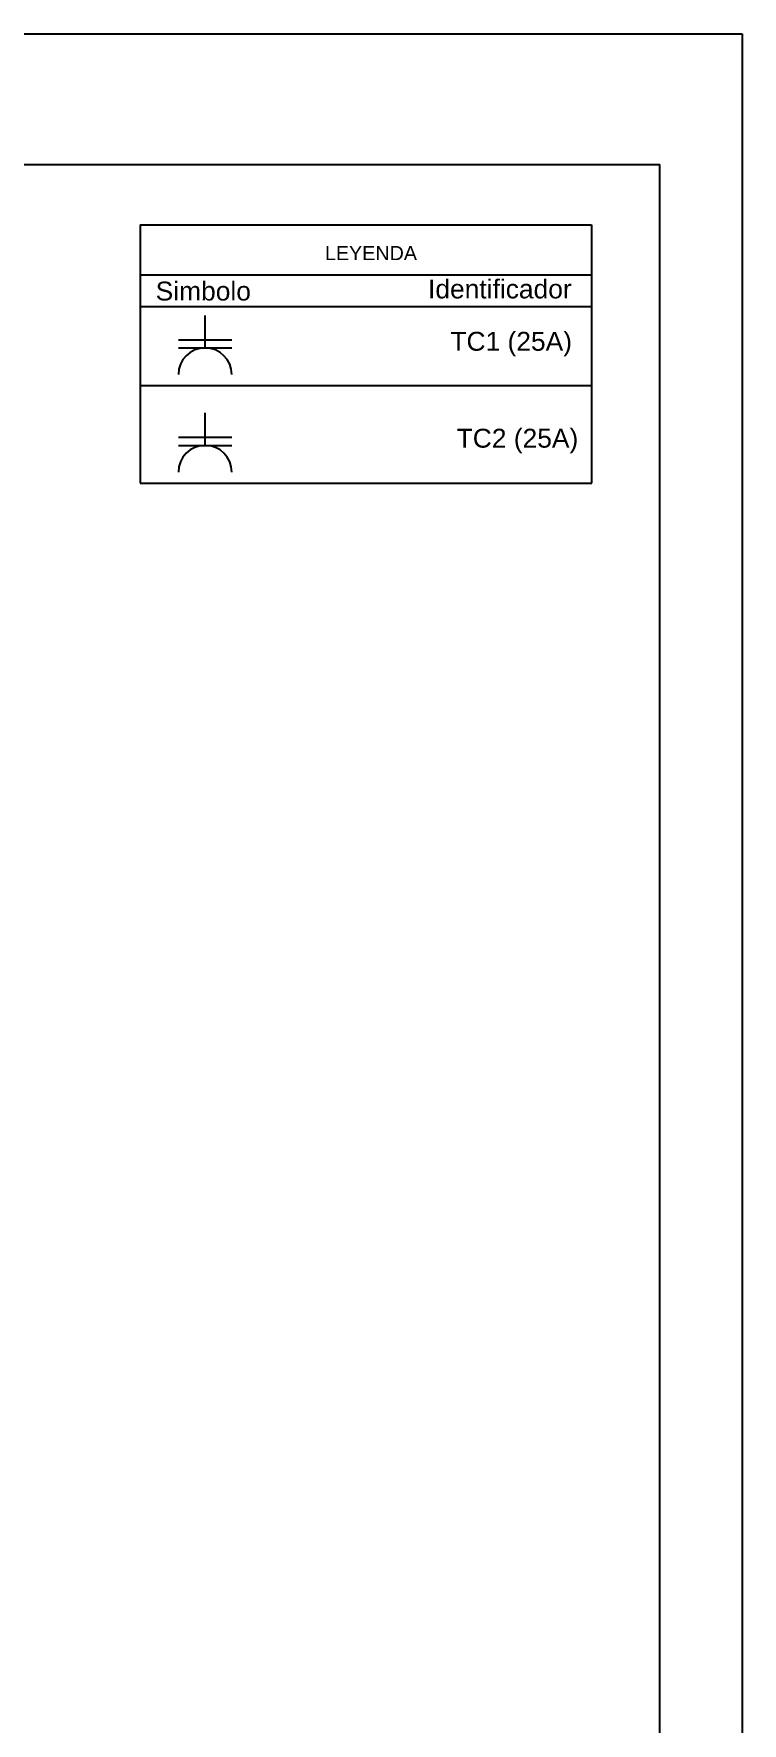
# Model space of a CAD drawing. Header units: millimetres. Extents: x 2377 to 4712, y -254 to 3188.
# Drawn here: x 3668.3 to 3749.8, y 1050.8 to 1244.8 of the extents above; entities that cross this region are included whole.
import ezdxf

# ---------------------------------------------------------------- set-up
doc = ezdxf.new("R2010")
doc.units = ezdxf.units.MM
doc.linetypes.add('ACAD_ISO03W100', pattern=[30, 12, -18])
doc.styles.get("Standard").update_dxf_attribs({"font": 'arial.ttf'})

msp = doc.modelspace()

# ---------------------------------------------------------------- linework, layer by layer
at = {"transparency": 33554687}
for p, q in [((3329.76, 1244.79), (3749.76, 1244.79)), ((3749.76, 1244.79), (3749.76, 947.79)), ((3749.76, 1244.79), (3749.76, 1229.79)), ((3344.81, 1229.79), (3740.3, 1229.79)), ((3740.3, 967.79), (3740.3, 1229.79)), ((3680.57, 1222.85), (3680.57, 1193.19)), ((3732.45, 1222.85), (3732.45, 1193.19)), ((3688.03, 1208.72), (3688.03, 1212.45)), ((3684.96, 1209.65), (3691.09, 1209.65)), ((3684.96, 1208.72), (3691.09, 1208.72)), ((3680.57, 1204.39), (3732.45, 1204.39)), ((3688.03, 1197.52), (3688.03, 1201.25)), ((3684.96, 1198.45), (3691.1, 1198.45)), ((3684.96, 1197.52), (3691.1, 1197.52)), ((3680.57, 1193.19), (3732.46, 1193.19))]:
    msp.add_line(p, q, dxfattribs=at)
at = {"ltscale": 0.4, "transparency": 33554687}
for p, q in [((3680.57, 1222.85), (3732.45, 1222.85)), ((3680.57, 1217.09), (3732.45, 1217.09)), ((3680.57, 1213.49), (3732.45, 1213.49))]:
    msp.add_line(p, q, dxfattribs=at)
at = {"transparency": 33554687}
for centre in [(3688.03, 1205.65), (3688.03, 1194.45)]:
    msp.add_arc(centre, 3.07, 0, 180, dxfattribs=at)

# ---------------------------------------------------------------- texts
at = {"transparency": 33554687, "insert": (3701.8, 1220.42), "char_height": 1.623, "attachment_point": 1}
msp.add_mtext_dynamic_manual_height_columns('LEYENDA', width=31.33, gutter_width=8.11, heights=[0], dxfattribs=at)
at = {"color": 165, "linetype": 'ACAD_ISO03W100', "true_color": 0x5e67af, "transparency": 33554687, "char_height": 2.1694, "attachment_point": 1}
for s, width, insert in [('{\\C256;Identificador}', 12.7968, (3713.65, 1216.57)), ('{\\C256;Simbolo}', 12.7968, (3682.35, 1216.33)), ('{\\C256;TC1 (25A)}', 23.2233, (3716.22, 1210.56)), ('{\\C256;TC2 (25A)}', 20.9223, (3716.94, 1199.43))]:
    msp.add_mtext_dynamic_manual_height_columns(s, width=width, gutter_width=10.85, heights=[0], dxfattribs=dict(at, insert=insert))

doc.saveas('drawing.dxf')
